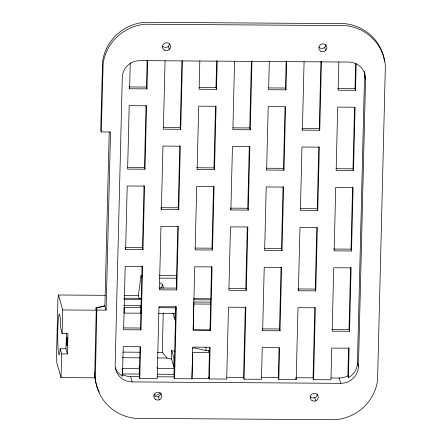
<?xml version="1.0" encoding="UTF-8"?>
<svg xmlns="http://www.w3.org/2000/svg" width="442" height="442" viewBox="0 0 442 442"><rect width="100%" height="100%" fill="white"/><g stroke="black" fill="none" stroke-linecap="round" stroke-linejoin="round"><path stroke-width="0.66" d="M66.482 333.279L65.946 348.771L67.427 353.965L61.637 353.926L60.156 348.732L65.946 348.771M141.037 307.571L140.899 313.212L124.103 313.102L124.241 307.461L141.037 307.571L140.479 305.615L123.683 305.499M109.224 131.948L104.909 305.925L96.284 308.096L94.627 377.827L61.046 377.601L61.637 353.926M67.427 353.965L67.93 333.671L62.14 333.633L62.725 309.958L58.466 294.996L105.301 295.317M96.842 310.057L95.361 378.125A45.88 44.421 -15.9 0 0 135.423 418.359L335.533 419.734A45.88 44.421 -15.9 0 0 377.578 380.065L385.369 65.836A45.88 44.421 -15.9 0 0 345.301 25.603L145.191 24.227A45.88 44.421 -15.9 0 0 103.146 63.897L101.257 131.937L110.522 132.003L106.108 310.118L96.842 310.057L96.284 308.096M115.329 367.86A17.42 16.868 -15.9 0 0 122.495 376.087L123.224 346.644L140.6 346.766L139.816 378.468L157.192 378.59L158.971 306.72L176.347 306.842L174.568 378.706L191.944 378.827L192.729 347.119L210.105 347.241L209.32 378.949L226.696 379.065L228.481 307.201L245.857 307.317L244.072 379.186L261.449 379.302L262.239 347.6L279.615 347.721L278.825 379.424L296.206 379.545L297.985 307.676L315.361 307.798L313.582 379.661L330.959 379.783L331.743 348.075L349.119 348.197L348.39 377.634A17.42 16.868 -15.9 0 0 357.44 363.053L364.567 75.588A17.42 16.868 -15.9 0 0 364.086 71.206M125.633 249.415L127.208 186.005L144.584 186.121L143.009 249.531L125.633 249.415L125.29 248.2M147.694 60.631L146.993 88.892L129.617 88.77L130.263 62.753M140.445 306.87L140.479 305.615M139.816 378.468L139.296 376.65L140.031 347.014M141.02 329.854L142.589 266.443L125.213 266.322L123.644 329.732L141.02 329.854L140.501 328.036L142.037 266.001M143.009 249.531L142.495 247.713L144.031 185.684M145.004 169.214L146.573 105.798L129.197 105.682L127.627 169.093L145.004 169.214L144.484 167.396L146.02 105.362M146.993 88.892L146.473 87.074L147.142 60.195M161.385 209.491L162.954 146.081L180.33 146.203L178.761 209.613L161.385 209.491L161.037 208.281M165.07 60.725L163.374 129.169L180.75 129.291L182.447 60.847M157.341 374.208L174.142 374.324L174.281 368.689L171.535 359.059L167.098 358.026L162.275 352.384L163.247 313.035M171.535 359.059L171.745 350.6L175.021 351.362M173.723 366.727L173.933 358.274L171.745 350.6M175.043 313.439L174.883 319.947L172.877 312.914M174.568 378.706L174.049 376.888L175.794 306.394M176.767 289.93L178.341 226.519L160.965 226.403L159.391 289.814L176.767 289.93L176.253 288.112L177.789 226.083M178.761 209.613L178.242 207.795L179.778 145.761M180.75 129.291L180.231 127.473L181.877 61.084M158.849 313.334L175.651 313.45L175.789 307.814L175.419 306.505M199.823 60.99L199.121 89.251L216.497 89.367L217.199 61.106M193.469 302.682L193.845 303.991L193.204 329.787L210 329.903L211.547 266.482M209.536 347.489L208.795 378.518L191.999 378.402L192.64 352.462L209.436 352.578L208.878 350.622L205.9 350.6L205.989 347.163M208.845 351.987L208.878 350.622M212.519 250.012L214.088 186.601L196.712 186.48L195.143 249.89L212.519 250.012L212 248.194L213.536 186.159M214.508 169.689L216.083 106.279L198.701 106.157L197.132 169.568L214.508 169.689L213.989 167.872L215.53 105.837M216.497 89.367L215.983 87.549L216.646 60.67M210.525 330.329L212.099 266.918L194.723 266.802L193.148 330.213L210.525 330.329L210.005 328.511M230.89 209.972L232.459 146.556L249.84 146.678L248.266 210.088L230.89 209.972L230.542 208.757M234.575 61.206L232.879 129.65L250.255 129.766L251.957 61.322M244.072 379.186L243.559 377.369L245.304 306.87M246.277 290.411L247.846 227L230.47 226.879L228.901 290.289L246.277 290.411L245.758 288.593L247.277 227.249M248.266 210.088L247.747 208.27L249.288 146.236M250.255 129.766L249.741 127.948L251.404 60.874M262.659 330.688L264.228 267.277L281.604 267.399L280.035 330.809L262.659 330.688L262.31 329.478M266.637 170.048L268.211 106.638L285.587 106.754L284.013 170.164L266.637 170.048L266.294 168.838M269.333 61.466L268.631 89.726L286.007 89.848L286.725 60.897M278.825 379.424L278.311 377.606L279.046 347.97M280.035 330.809L279.515 328.992L281.051 266.957M282.024 250.487L283.598 187.077L266.217 186.955L264.647 250.371L282.024 250.487L281.504 248.669L283.046 186.64M284.013 170.164L283.499 168.347L285.018 107.008M286.007 89.848L285.488 88.03L286.156 61.145M298.405 290.77L299.974 227.359L317.356 227.475L315.781 290.886L298.405 290.77L298.057 289.554M321.461 61.803L319.765 130.246L302.389 130.125L304.085 61.681M313.582 379.661L313.063 377.844L314.809 307.35M315.781 290.886L315.262 289.068L316.787 227.724M317.77 210.569L319.345 147.153L301.969 147.037L300.394 210.447L317.77 210.569L317.257 208.751L318.793 146.716M319.765 130.246L319.246 128.429L320.909 61.355M338.837 61.946L338.136 90.207L355.512 90.323L356.175 63.62M348.39 377.634L347.871 375.816L348.567 347.749M349.539 331.285L351.114 267.874L333.732 267.758L332.163 331.168L349.539 331.285L349.02 329.467L350.561 267.438M351.528 250.968L353.103 187.552L335.727 187.436L334.152 250.846L351.528 250.968L351.014 249.15L352.55 187.115M353.523 170.645L355.092 107.235L337.716 107.113L336.147 170.524L353.523 170.645L353.003 168.827L354.523 107.483M355.512 90.323L354.998 88.505L355.622 63.173M365.562 79.085A17.42 16.868 -15.9 0 0 348.605 62.057L140.086 60.62A17.42 16.868 -15.9 0 0 122.29 77.411L115.163 364.877A17.42 16.868 -15.9 0 0 132.119 381.905L340.644 383.341A17.42 16.868 -15.9 0 0 358.44 366.551L365.562 79.085L364.567 75.588M60.156 348.732L60.106 349.44A20.326 1.47 -89.6 0 1 57.93 346.014A20.326 1.47 -89.6 0 1 58.664 316.35A20.326 1.47 -89.6 0 1 60.648 327.522L62.14 333.633M58.466 294.996L57.924 299.234L56.526 355.6L56.786 362.633L61.046 377.601M139.269 298.726L138.363 295.543L141.026 275.482L142.313 275.493M104.754 305.809L95.704 308.091L96.306 310.19L62.725 309.958M129.097 86.952L146.473 87.074M199.276 87.433L215.983 87.549M268.78 87.914L285.488 88.03M337.616 88.389L354.998 88.505M163.523 127.357L180.231 127.473M233.033 127.837L249.741 127.948M301.869 128.307L319.246 128.429M127.777 167.28L144.484 167.396M196.613 167.75L213.989 167.872M266.123 168.231L283.499 168.347M336.296 168.711L353.003 168.827M160.866 207.674L178.242 207.795M230.37 208.149L247.747 208.27M300.549 208.635L317.257 208.751M125.114 247.597L142.495 247.713M195.292 248.078L212 248.194M264.797 248.553L281.504 248.669M333.638 249.028L351.014 249.15M159.081 275.609L176.8 275.731M159.612 278.123L176.789 278.239M159.54 288.002L176.253 288.112M229.05 288.477L245.758 288.593M297.886 288.952L315.262 289.068M124.589 295.449L138.363 295.543M123.743 298.184L140.893 298.3L141.213 299.416L124.064 299.3M193.85 298.665L210.398 298.775L210.718 299.897L193.48 299.775M193.955 302.035L210.083 302.146L210.641 304.107L193.845 303.991M158.993 307.698L175.789 307.814M123.793 327.92L140.501 328.036M262.139 328.87L279.515 328.992M332.312 329.356L349.02 329.467M192.53 348.014L194.845 348.031L205.9 350.6M122.964 352.114L140.202 352.235M157.446 352.351L162.275 352.384M122.395 357.716L139.589 357.838M157.468 357.959L167.098 358.026M174.281 368.689L157.485 368.573L157.109 367.263M121.975 374.263A17.42 16.868 -15.9 0 0 130.605 376.59L139.296 376.65M157.341 376.777L174.049 376.888M226.845 377.253L243.559 377.369M261.603 377.49L278.311 377.606M295.687 377.728L313.063 377.844M331.108 377.971L339.13 378.026A17.42 16.868 -15.9 0 0 347.871 375.816M324.771 47.377L325.688 50.592M302.041 128.915L302.389 130.125M357.44 363.053L358.44 366.551M339.13 378.026L340.644 383.341M314.77 397.689L315.687 400.905M295.858 378.33L296.206 379.545M168.38 46.305L169.297 49.521M129.268 87.56L129.617 88.77M208.801 377.131L209.32 378.949M208.425 377.214L208.795 378.518M175.275 312.14L175.651 313.45M101.257 131.937L100.699 129.981L102.594 61.941A45.88 44.421 -15.9 0 1 144.633 22.271L344.749 23.647A45.88 44.421 -15.9 0 1 384.258 59.548M141.026 275.482L141.744 278.001M158.38 396.618L159.297 399.833M138.97 366.49L139.528 368.446L122.788 368.335L122.578 373.965L139.385 374.087L139.015 372.777M130.605 376.59L132.119 381.905M104.909 305.925L106.108 310.118M122.147 374.871L122.495 376.087M94.328 376.783L94.627 377.827M94.698 372.131L94.803 376.17A45.88 44.421 -15.9 0 0 99.29 392.275M160.032 392.999A4.354 4.216 -15.9 0 1 154.059 394.507M160.12 283.062A4.354 4.216 -15.9 0 1 163.065 288.261M162.523 284.648A4.354 4.216 -15.9 0 1 160.258 288.294M326.03 44.598A4.066 3.934 -15.9 0 1 319.041 47.338M169.59 44.034A4.066 3.934 -15.9 0 1 162.65 46.261M317.367 394.06A4.066 3.934 -15.9 0 1 310.372 396.805M160.976 392.988A4.066 3.934 -15.9 0 1 153.987 395.728M384.363 60.162A45.88 44.421 -15.9 0 1 384.551 61.394M67.217 344.335A4.066 0.293 -89.6 0 0 67.118 337.566A4.066 0.293 -89.6 0 0 66.731 342.638A4.066 0.293 -89.6 0 0 67.217 344.335M320.781 51.189A4.066 3.934 -15.9 0 0 326.947 47.813A4.066 3.934 -15.9 0 0 320.947 44.355A4.066 3.934 -15.9 0 0 320.781 51.189M164.391 50.112A4.066 3.934 -15.9 0 0 170.557 46.736A4.066 3.934 -15.9 0 0 164.557 43.277A4.066 3.934 -15.9 0 0 164.391 50.112M312.113 400.656A4.066 3.934 -15.9 0 0 318.284 397.281A4.066 3.934 -15.9 0 0 312.284 393.822A4.066 3.934 -15.9 0 0 312.113 400.656M155.728 399.579A4.066 3.934 -15.9 0 0 161.894 396.203A4.066 3.934 -15.9 0 0 155.893 392.745A4.066 3.934 -15.9 0 0 155.728 399.579"/></g></svg>
